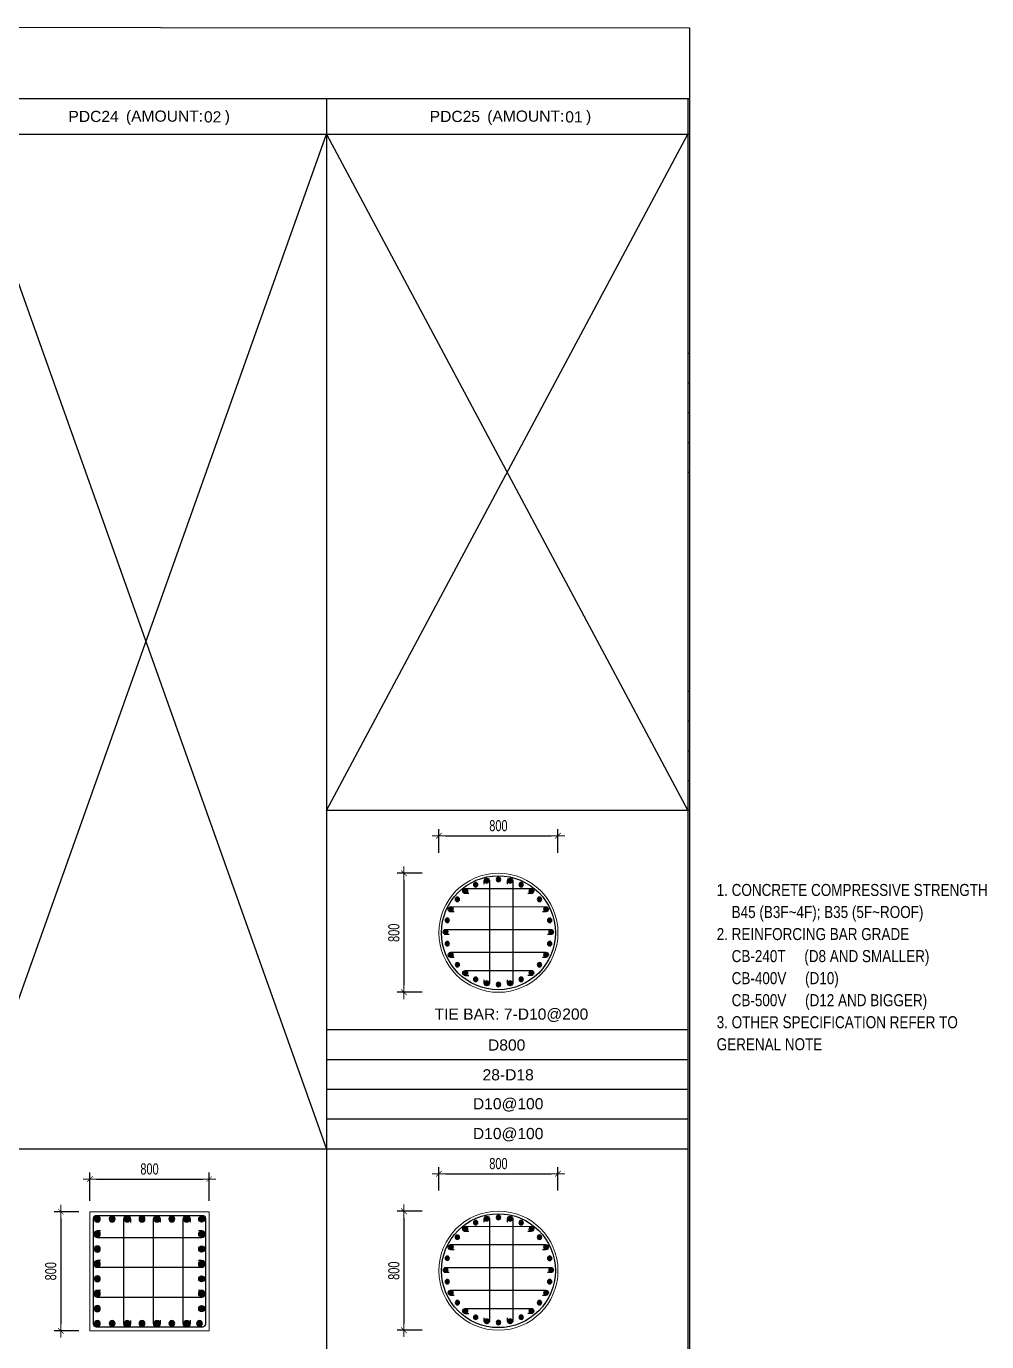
# Model space of a CAD drawing. Header units: millimetres. Extents: x 49323 to 538172, y -39336 to 181761.
# Drawn here: x 278927 to 285377, y 117973 to 126807 of the extents above; entities that cross this region are included whole.
import ezdxf
from ezdxf.enums import TextEntityAlignment as Align

# ---------------------------------------------------------------- set-up
doc = ezdxf.new("R2010")
doc.units = ezdxf.units.MM
doc.linetypes.add('CENTER2', pattern=[1.125, 0.75, -0.125, 0.125, -0.125])
doc.layers.get('Defpoints').update_dxf_attribs({"color": 151, "lineweight": 9})
for name, color, linetype in [('2', 2, 'Continuous'), ('A-ANNO-LEAD', 4, 'Continuous'), ('CEN', 1, 'CENTER2'), ('STL', 3, 'Continuous'), ('TIT1', 3, 'Continuous')]:
    doc.layers.add(name, color=color, linetype=linetype)
doc.layers.add('NDC_S_CONTINUOUS', color=3, linetype='Continuous', lineweight=20)
doc.layers.add('NDC_S_DIM', color=1, linetype='Continuous', lineweight=15)
doc.styles.add('ARIAL', font='arial.ttf', dxfattribs={"width": 0.8})
doc.styles.add('NDC_ARIAL', font='arial.ttf', dxfattribs={"width": 0.85})
doc.styles.add('NDC_DIM', font='', dxfattribs={"width": 0.75})
doc.styles.get('NDC_DIM').set_extended_font_data('Dotum')
doc.dimstyles.new('NDC_dim_30', dxfattribs={"dimscale": 30, "dimtxt": 2.5, "dimasz": 1.5, "dimexe": 1.5, "dimexo": 2.5, "dimgap": 1, "dimtad": 1, "dimdec": 0, "dimzin": 0, "dimdsep": 46, "dimtxsty": 'NDC_DIM', "dimblk": 'DIMMARK', "dimcen": 0.09, "dimdle": 1.2, "dimclrd": 1, "dimclre": 1, "dimclrt": 3, "dimadec": 0, "dimazin": 0, "dimtfac": 1, "dimtdec": 0, "dimtix": 1, "dimtofl": 0, "dimtmove": 0, "dimatfit": 3, "dimfxl": 8, "dimfxlon": 1, "dimtolj": 1, "dimtzin": 0, "dimarcsym": 0})

# ---------------------------------------------------------------- blocks, each defined once
blk = doc.blocks.new('GN')
at = {"layer": 'TIT1', "insert": (0, 0), "char_height": 81, "width": 1996.298, "attachment_point": 1, "line_spacing_factor": 1.096296, "style": 'ARIAL'}
blk.add_mtext('\\A1;1. CONCRETE COMPRESSIVE STRENGTH\\P    B45 (B3F~4F); B35 (5F~ROOF)\\P2. REINFORCING BAR GRADE\\P    CB-240T     (D8 AND SMALLER)\\P    CB-400V     (D10)\\P    CB-500V     (D12 AND BIGGER)\\P3. OTHER SPECIFICATION REFER TO GERENAL NOTE ', dxfattribs=at)
blk = doc.blocks.new('8')
at = {"layer": '2'}
blk.add_hatch(color=256, dxfattribs=at).paths.add_polyline_path([(20, 0, 0.386127), (1.9, 19.9), (-1.9, 19.9, 0.386127), (-20, 0, 1)])
blk.add_circle((0, 0), 20, dxfattribs=at)
blk = doc.blocks.new('5')
at = {"layer": 'CEN', "rotation": 180}
blk.add_blockref('8', (0, 0), dxfattribs=at)
blk = doc.blocks.new('DIMMARK')
at = {"layer": 'NDC_S_DIM', "color": 1}
blk.add_line((-1.5, 0), (1, 0), dxfattribs=at)
at = {"layer": 'NDC_S_DIM', "color": 2, "const_width": 0.1}
blk.add_lwpolyline([(-0.42, -0.42), (0.42, 0.42)], dxfattribs=at)
blk = doc.blocks.new('*D1492')
at = {"layer": 'Defpoints', "color": 0, "ltscale": 40, "transparency": 16777216}
for p in [(280154.5, 119065.4), (279354.5, 118844), (280154.5, 118844)]:
    blk.add_point(p, dxfattribs=at)
at = {"layer": 'NDC_S_DIM', "color": 1, "lineweight": -2, "ltscale": 40, "transparency": 16777216}
for p, q in [((279354.5, 118919), (279354.5, 119110.4)), ((280154.5, 118919), (280154.5, 119110.4)), ((279399.5, 119065.4), (280109.5, 119065.4))]:
    blk.add_line(p, q, dxfattribs=at)
at = {"layer": 'NDC_S_DIM', "color": 1, "lineweight": -2, "ltscale": 40, "transparency": 16777216, "xscale": 45, "yscale": 45, "zscale": 45, "rotation": 180}
blk.add_blockref('DIMMARK', (279354.5, 119065.4), dxfattribs=at)
at = {"layer": 'NDC_S_DIM', "color": 1, "lineweight": -2, "ltscale": 40, "transparency": 16777216, "xscale": 45, "yscale": 45, "zscale": 45}
blk.add_blockref('DIMMARK', (280154.5, 119065.4), dxfattribs=at)
at = {"layer": 'NDC_S_DIM', "color": 3, "ltscale": 40, "transparency": 16777216, "insert": (279754.5, 119132.9), "char_height": 75, "attachment_point": 5, "style": 'NDC_DIM'}
blk.add_mtext('\\A1;800', dxfattribs=at)
blk = doc.blocks.new('*D1493')
at = {"layer": 'Defpoints', "color": 0, "ltscale": 40, "transparency": 16777216}
for p in [(279354.5, 118846.6), (279159.1, 118046.6), (279354.5, 118046.6)]:
    blk.add_point(p, dxfattribs=at)
at = {"layer": 'NDC_S_DIM', "color": 1, "lineweight": -2, "ltscale": 40, "transparency": 16777216}
for p, q in [((279279.5, 118846.6), (279114.1, 118846.6)), ((279159.1, 118801.6), (279159.1, 118091.6)), ((279279.5, 118046.6), (279114.1, 118046.6))]:
    blk.add_line(p, q, dxfattribs=at)
at = {"layer": 'NDC_S_DIM', "color": 1, "lineweight": -2, "ltscale": 40, "transparency": 16777216, "xscale": 45, "yscale": 45, "zscale": 45}
for p, rotation in [((279159.1, 118846.6), 90), ((279159.1, 118046.6), 270)]:
    blk.add_blockref('DIMMARK', p, dxfattribs=dict(at, rotation=rotation))
at = {"layer": 'NDC_S_DIM', "color": 3, "ltscale": 40, "transparency": 16777216, "insert": (279091.6, 118446.6), "char_height": 75, "attachment_point": 5, "rotation": 90, "style": 'NDC_DIM'}
blk.add_mtext('\\A1;800', dxfattribs=at)
blk = doc.blocks.new('DÁDAS')
at = {"layer": 'TIT1', "color": 2, "style": 'NDC_ARIAL'}
blk.add_text('(AMOUNT:     )', height=75, dxfattribs=at).set_placement((-42061.2, 55767.2), align=Align.MIDDLE)
blk = doc.blocks.new('*D1586')
at = {"layer": 'Defpoints', "color": 0, "ltscale": 40, "transparency": 16777216}
for p in [(282497.7, 119101.3), (281697.7, 118913), (282497.7, 118913)]:
    blk.add_point(p, dxfattribs=at)
at = {"layer": 'NDC_S_DIM', "color": 1, "lineweight": -2, "ltscale": 40, "transparency": 16777216}
for p, q in [((281697.7, 118988), (281697.7, 119146.3)), ((281742.7, 119101.3), (282452.7, 119101.3)), ((282497.7, 118988), (282497.7, 119146.3))]:
    blk.add_line(p, q, dxfattribs=at)
at = {"layer": 'NDC_S_DIM', "color": 1, "lineweight": -2, "ltscale": 40, "transparency": 16777216, "xscale": 45, "yscale": 45, "zscale": 45, "rotation": 180}
blk.add_blockref('DIMMARK', (281697.7, 119101.3), dxfattribs=at)
at = {"layer": 'NDC_S_DIM', "color": 1, "lineweight": -2, "ltscale": 40, "transparency": 16777216, "xscale": 45, "yscale": 45, "zscale": 45}
blk.add_blockref('DIMMARK', (282497.7, 119101.3), dxfattribs=at)
at = {"layer": 'NDC_S_DIM', "color": 3, "ltscale": 40, "transparency": 16777216, "insert": (282097.7, 119168.8), "char_height": 75, "attachment_point": 5, "style": 'NDC_DIM'}
blk.add_mtext('\\A1;800', dxfattribs=at)
blk = doc.blocks.new('*D1587')
at = {"layer": 'Defpoints', "color": 0, "ltscale": 40, "transparency": 16777216}
for p in [(281660.5, 118850.2), (281463.2, 118050.2), (281660.5, 118050.2)]:
    blk.add_point(p, dxfattribs=at)
at = {"layer": 'NDC_S_DIM', "color": 1, "lineweight": -2, "ltscale": 40, "transparency": 16777216}
for p, q in [((281585.5, 118850.2), (281418.2, 118850.2)), ((281463.2, 118805.2), (281463.2, 118095.2)), ((281585.5, 118050.2), (281418.2, 118050.2))]:
    blk.add_line(p, q, dxfattribs=at)
at = {"layer": 'NDC_S_DIM', "color": 1, "lineweight": -2, "ltscale": 40, "transparency": 16777216, "xscale": 45, "yscale": 45, "zscale": 45}
for p, rotation in [((281463.2, 118850.2), 90), ((281463.2, 118050.2), 270)]:
    blk.add_blockref('DIMMARK', p, dxfattribs=dict(at, rotation=rotation))
at = {"layer": 'NDC_S_DIM', "color": 3, "ltscale": 40, "transparency": 16777216, "insert": (281395.7, 118450.2), "char_height": 75, "attachment_point": 5, "rotation": 90, "style": 'NDC_DIM'}
blk.add_mtext('\\A1;800', dxfattribs=at)
blk = doc.blocks.new('*U1131')
at = {"layer": 'STL', "xscale": -0.75, "yscale": 0.75, "zscale": 0.75, "rotation": 292.5000000000001}
blk.add_blockref('5', (0, 0), dxfattribs=at)
blk = doc.blocks.new('*U1138')
at = {"layer": 'NDC_S_DIM', "color": 0, "linetype": 'ByBlock', "lineweight": -2, "transparency": 16777216}
for p, rotation in [((-25527, 37966), 282.8571428571415), ((-25448.4, 37973.7), 269.9999999999987), ((-25370.1, 37963.8), 257.1428571428559), ((-25669.3, 37900), 308.571428571427), ((-25601.8, 37941), 295.7142857142843), ((-25296, 37936.7), 244.2857142857131), ((-25229.7, 37893.7), 231.4285714285703), ((-25725.9, 37844.9), 321.4285714285699), ((-25174.7, 37837.1), 218.5714285714274), ((-25796, 37704.6), 347.1428571428555), ((-25768.8, 37778.7), 334.2857142857127), ((-25133.6, 37769.7), 205.7142857142847), ((-25108.6, 37694.8), 192.8571428571419), ((-25100.9, 37616.2), 180), ((-25798.2, 37547.7), 12.8571428571428), ((-25110.9, 37537.9), 167.1428571428563), ((-25773.2, 37472.8), 25.71428571428561), ((-25138, 37463.8), 154.2857142857135), ((-25732.1, 37405.4), 38.57142857142841), ((-25677.1, 37348.8), 51.42857142857117), ((-25237.5, 37342.5), 128.5714285714279), ((-25180.9, 37397.6), 141.4285714285707), ((-25610.9, 37305.8), 64.28571428571395), ((-25536.7, 37278.7), 77.14285714285676), ((-25458.4, 37268.7), 89.99999999999955), ((-25379.8, 37276.5), 102.8571428571423), ((-25305, 37301.5), 115.7142857142852)]:
    blk.add_blockref('*U1131', p, dxfattribs=dict(at, rotation=rotation))
blk.add_blockref('*U1131', (-25805.9, 37626.2), dxfattribs=at)
blk = doc.blocks.new('*D1588')
at = {"layer": 'Defpoints', "color": 0, "ltscale": 40, "transparency": 16777216}
for p in [(282497.7, 121370.7), (281697.7, 121182.5), (282497.7, 121182.5)]:
    blk.add_point(p, dxfattribs=at)
at = {"layer": 'NDC_S_DIM', "color": 1, "lineweight": -2, "ltscale": 40, "transparency": 16777216}
for p, q in [((281697.7, 121257.5), (281697.7, 121415.7)), ((282497.7, 121257.5), (282497.7, 121415.7)), ((281742.7, 121370.7), (282452.7, 121370.7))]:
    blk.add_line(p, q, dxfattribs=at)
at = {"layer": 'NDC_S_DIM', "color": 1, "lineweight": -2, "ltscale": 40, "transparency": 16777216, "xscale": 45, "yscale": 45, "zscale": 45, "rotation": 180}
blk.add_blockref('DIMMARK', (281697.7, 121370.7), dxfattribs=at)
at = {"layer": 'NDC_S_DIM', "color": 1, "lineweight": -2, "ltscale": 40, "transparency": 16777216, "xscale": 45, "yscale": 45, "zscale": 45}
blk.add_blockref('DIMMARK', (282497.7, 121370.7), dxfattribs=at)
at = {"layer": 'NDC_S_DIM', "color": 3, "ltscale": 40, "transparency": 16777216, "insert": (282097.7, 121438.3), "char_height": 75, "attachment_point": 5, "style": 'NDC_DIM'}
blk.add_mtext('\\A1;800', dxfattribs=at)
blk = doc.blocks.new('*D1589')
at = {"layer": 'Defpoints', "color": 0, "ltscale": 40, "transparency": 16777216}
for p in [(281660.5, 121119.6), (281463.2, 120319.6), (281660.5, 120319.6)]:
    blk.add_point(p, dxfattribs=at)
at = {"layer": 'NDC_S_DIM', "color": 1, "lineweight": -2, "ltscale": 40, "transparency": 16777216}
for p, q in [((281585.5, 121119.6), (281418.2, 121119.6)), ((281463.2, 121074.6), (281463.2, 120364.6)), ((281585.5, 120319.6), (281418.2, 120319.6))]:
    blk.add_line(p, q, dxfattribs=at)
at = {"layer": 'NDC_S_DIM', "color": 1, "lineweight": -2, "ltscale": 40, "transparency": 16777216, "xscale": 45, "yscale": 45, "zscale": 45}
for p, rotation in [((281463.2, 121119.6), 90), ((281463.2, 120319.6), 270)]:
    blk.add_blockref('DIMMARK', p, dxfattribs=dict(at, rotation=rotation))
at = {"layer": 'NDC_S_DIM', "color": 3, "ltscale": 40, "transparency": 16777216, "insert": (281395.7, 120719.6), "char_height": 75, "attachment_point": 5, "rotation": 90, "style": 'NDC_DIM'}
blk.add_mtext('\\A1;800', dxfattribs=at)
blk = doc.blocks.new('*U1133')
at = {"layer": 'STL', "xscale": -0.75, "yscale": 0.75, "zscale": 0.75, "rotation": 292.5000000000001}
blk.add_blockref('5', (0, 0), dxfattribs=at)
blk = doc.blocks.new('*U1132')
at = {"layer": 'NDC_S_DIM', "color": 0, "linetype": 'ByBlock', "lineweight": -2, "transparency": 16777216}
for p, rotation in [((-25527, 37966), 282.8571428571415), ((-25448.4, 37973.7), 269.9999999999987), ((-25370.1, 37963.8), 257.1428571428559), ((-25669.3, 37900), 308.571428571427), ((-25601.8, 37941), 295.7142857142843), ((-25296, 37936.7), 244.2857142857131), ((-25229.7, 37893.7), 231.4285714285703), ((-25725.9, 37844.9), 321.4285714285699), ((-25174.7, 37837.1), 218.5714285714274), ((-25796, 37704.6), 347.1428571428555), ((-25768.8, 37778.7), 334.2857142857127), ((-25133.6, 37769.7), 205.7142857142847), ((-25108.6, 37694.8), 192.8571428571419), ((-25100.9, 37616.2), 180), ((-25798.2, 37547.7), 12.8571428571428), ((-25110.9, 37537.9), 167.1428571428563), ((-25773.2, 37472.8), 25.71428571428561), ((-25138, 37463.8), 154.2857142857135), ((-25732.1, 37405.4), 38.57142857142841), ((-25677.1, 37348.8), 51.42857142857117), ((-25237.5, 37342.5), 128.5714285714279), ((-25180.9, 37397.6), 141.4285714285707), ((-25610.9, 37305.8), 64.28571428571395), ((-25536.7, 37278.7), 77.14285714285676), ((-25458.4, 37268.7), 89.99999999999955), ((-25379.8, 37276.5), 102.8571428571423), ((-25305, 37301.5), 115.7142857142852)]:
    blk.add_blockref('*U1133', p, dxfattribs=dict(at, rotation=rotation))
blk.add_blockref('*U1133', (-25805.9, 37626.2), dxfattribs=at)

msp = doc.modelspace()

# ---------------------------------------------------------------- linework, layer by layer
at = {"layer": '2', "elevation": 0}
for points in [[(282001.8, 121046.2), (282001.8, 121068.3, -1), (282036.8, 121068.3), (282036.8, 120380.9, -1), (282001.8, 120380.9), (282001.8, 120403.1)], [(282158.7, 121046.2), (282158.7, 121068.3, -1), (282193.7, 121068.3), (282193.7, 120380.9, -1), (282158.7, 120380.9), (282158.7, 120403.1)], [(281897.9, 120982.3), (281875.8, 120982.3, -1), (281875.8, 121017.3), (282317.5, 121017.8, -1), (282317.5, 120982.7), (282295.4, 120982.7)], [(281800.1, 120859.6), (281777.9, 120859.6, -1), (281777.9, 120894.6), (282415.4, 120895.1, -1), (282415.4, 120860.1), (282393.2, 120860.1)], [(281767.3, 120707.1), (281745.2, 120707.1, -1), (281745.2, 120742.1), (282450.2, 120742.1, -1), (282450.2, 120707.1), (282428.1, 120707.1)], [(281800.1, 120553.7), (281777.9, 120553.7, -1), (281777.9, 120588.7), (282415.4, 120589.2, -1), (282415.4, 120554.2), (282393.2, 120554.2)], [(281897.9, 120431), (281875.8, 120431, -1), (281875.8, 120466), (282317.5, 120466.5, -1), (282317.5, 120431.5), (282295.4, 120431.5)], [(282001.8, 118776.7), (282001.8, 118798.9, -1), (282036.8, 118798.9), (282036.8, 118111.5, -1), (282001.8, 118111.5), (282001.8, 118133.6)], [(282158.7, 118776.7), (282158.7, 118798.9, -1), (282193.7, 118798.9), (282193.7, 118111.5, -1), (282158.7, 118111.5), (282158.7, 118133.6)], [(281897.9, 118712.8), (281875.8, 118712.8, -1), (281875.8, 118747.8), (282317.5, 118748.3, -1), (282317.5, 118713.3), (282295.4, 118713.3)], [(281800.1, 118590.2), (281777.9, 118590.2, -1), (281777.9, 118625.2), (282415.4, 118625.7, -1), (282415.4, 118590.6), (282393.2, 118590.6)], [(281767.3, 118437.7), (281745.2, 118437.7, -1), (281745.2, 118472.7), (282450.2, 118472.7, -1), (282450.2, 118437.7), (282428.1, 118437.7)], [(281800.1, 118284.2), (281777.9, 118284.2, -1), (281777.9, 118319.3), (282415.4, 118319.7, -1), (282415.4, 118284.7), (282393.2, 118284.7)], [(281897.9, 118161.6), (281875.8, 118161.6, -1), (281875.8, 118196.6), (282317.5, 118197.1, -1), (282317.5, 118162), (282295.4, 118162)]]:
    msp.add_lwpolyline(points, format="xyb", dxfattribs=at)
at = {"layer": '2', "lineweight": -2, "ltscale": 1000}
msp.add_lwpolyline([(280129.5, 118801.6), (280129.5, 118091.6, -0.414214), (280109.5, 118071.6), (279399.5, 118071.6, -0.414214), (279379.5, 118091.6), (279379.5, 118801.6, -0.414214), (279399.5, 118821.6), (280109.5, 118821.6, -0.414214)], format="xyb", close=True, dxfattribs=at)
at = {"layer": '2'}
for points in [[(279626.8, 118116.2), (279626.8, 118094, -1), (279581.7, 118094), (279581.7, 118796.1, -1), (279626.8, 118796.1), (279626.8, 118773.9)], [(279826.8, 118117.7), (279826.8, 118095.5, -1), (279781.7, 118095.5), (279781.7, 118797.5, -1), (279826.8, 118797.5), (279826.8, 118775.4)], [(280026.8, 118117.7), (280026.8, 118095.5, -1), (279981.7, 118095.5), (279981.7, 118797.5, -1), (280026.8, 118797.5), (280026.8, 118775.4)], [(279426.4, 118718.1), (279404.2, 118718.1, 1), (279404.2, 118673.1), (280106.3, 118673.1, 1), (280106.3, 118718.1), (280084.1, 118718.1)], [(279426.4, 118518.1), (279404.2, 118518.1, 1), (279404.2, 118473.1), (280106.3, 118473.1, 1), (280106.3, 118518.1), (280084.1, 118518.1)], [(279426.4, 118318.1), (279404.2, 118318.1, 1), (279404.2, 118273.1), (280106.3, 118273.1, 1), (280106.3, 118318.1), (280084.1, 118318.1)]]:
    msp.add_lwpolyline(points, format="xyb", dxfattribs=at)
at = {"layer": '2', "lineweight": -2, "ltscale": 1000}
for centre in [(282097.7, 120719.6), (282097.7, 118450.2)]:
    msp.add_circle(centre, 382.5, dxfattribs=at)
at = {"layer": 'A-ANNO-LEAD'}
msp.add_lwpolyline([(262048.7, 110187), (283383.7, 110173.8), (283383.7, 126793.8), (262048.7, 126807)], close=True, dxfattribs=at)
at = {"layer": 'NDC_S_CONTINUOUS', "ltscale": 70}
msp.add_lwpolyline([(280154.5, 118846.6), (280154.5, 118046.6), (279354.5, 118046.6), (279354.5, 118846.6), (280154.5, 118846.6)], dxfattribs=at)
for centre in [(282097.7, 120719.6), (282097.7, 118450.2)]:
    msp.add_circle(centre, 400, dxfattribs=at)
at = {"layer": 'TIT1', "color": 2}
msp.add_line((262048.8, 126321.7), (283383.8, 126321.7), dxfattribs=at)
at = {"layer": 'TIT1'}
for p, q in [((280943.2, 126321.7), (280943.2, 110187)), ((283369.3, 126321.7), (283369.3, 110187)), ((283369.3, 126321.7), (283369.3, 110187)), ((262048.8, 126081.7), (283383.8, 126081.7)), ((283384.3, 123810.6), (283369.3, 123810.6)), ((283369.3, 121539.6), (280943.2, 121539.6)), ((283382.9, 121539.6), (283369.3, 121539.6)), ((283369.3, 119267.2), (262046.6, 119267.2))]:
    msp.add_line(p, q, dxfattribs=at)
at = {"layer": 'TIT1', "color": 8}
for p, q in [((278517.1, 119267.2), (280943.2, 126081.7)), ((278517.1, 126081.7), (280943.2, 119267.2)), ((280943.2, 121539.6), (283369.3, 126081.7)), ((280943.2, 126081.7), (283369.3, 121539.6)), ((283384.3, 124610.6), (283369.3, 124610.6)), ((283384.3, 124410.6), (283369.3, 124410.6)), ((283384.3, 124210.6), (283369.3, 124210.6)), ((283384.3, 124010.6), (283369.3, 124010.6)), ((283382.9, 122339.6), (283369.3, 122339.6)), ((283382.9, 122139.6), (283369.3, 122139.6)), ((283382.9, 121939.6), (283369.3, 121939.6)), ((283382.9, 121739.6), (283369.3, 121739.6)), ((283369.3, 120067.2), (280943.2, 120067.2)), ((283369.3, 119867.2), (280943.2, 119867.2)), ((283369.3, 119667.2), (280943.2, 119667.2)), ((283369.3, 119467.2), (280943.2, 119467.2))]:
    msp.add_line(p, q, dxfattribs=at)

# ---------------------------------------------------------------- block references
at = {"layer": 'NDC_S_DIM'}
for name, p in [('DÁDAS', (322006.7, 70427.3)), ('DÁDAS', (324432.8, 70427.3)), ('GN', (283563.4, 121047.5))]:
    msp.add_blockref(name, p, dxfattribs=at)
at = {"layer": 'NDC_S_DIM', "rotation": 0.8126515942541631}
for name, p in [('*U1132', (308082.2, 83468.2)), ('*U1138', (308082.2, 81198.7))]:
    msp.add_blockref(name, p, dxfattribs=at)
at = {"layer": 'STL', "xscale": -1}
for p in [(279404.2, 118796.6), (279404.2, 118695.6), (279404.2, 118595.6), (279404.2, 118495.6), (279404.2, 118395.6), (279404.2, 118295.6), (279404.2, 118195.6), (279404.2, 118095.6)]:
    msp.add_blockref('5', p, dxfattribs=at)
at = {"layer": 'STL', "xscale": -1, "rotation": 270}
for p in [(279504.2, 118797.5), (279604.2, 118797.5), (279704.2, 118797.5), (279804.2, 118797.5), (279904.2, 118797.5), (280004.2, 118797.5), (279404.2, 118095.6), (279504.2, 118095.6), (279604.2, 118095.6), (279704.2, 118095.6), (279804.2, 118095.6), (279904.2, 118095.6), (280004.2, 118095.6), (280090.2, 118095.6)]:
    msp.add_blockref('5', p, dxfattribs=at)
at = {"layer": 'STL'}
for p in [(280104.7, 118796.6), (280104.7, 118695.6), (280104.7, 118595.6), (280104.7, 118495.6), (280104.7, 118395.6), (280104.7, 118295.6), (280104.7, 118195.6)]:
    msp.add_blockref('5', p, dxfattribs=at)

# ---------------------------------------------------------------- texts
at = {"layer": 'TIT1', "color": 2, "style": 'NDC_ARIAL'}
for s, p in [('PDC24', (279378.9, 126201.7)), ('02', (280178.7, 126199)), ('PDC25', (281805, 126201.7)), ('01', (282604.8, 126199))]:
    msp.add_text(s, height=75, dxfattribs=at).set_placement(p, align=Align.MIDDLE)
at = {"layer": 'TIT1', "style": 'NDC_ARIAL'}
for s, p in [('TIE BAR: 7-D10@200', (282184.9, 120167.8)), ('D800', (282153.1, 119965.8)), ('28-D18', (282163.1, 119765.8)), ('D10@100', (282163.1, 119565.8)), ('D10@100', (282163.1, 119365.8))]:
    msp.add_text(s, height=75, dxfattribs=at).set_placement(p, align=Align.MIDDLE)

# ---------------------------------------------------------------- dimensions: what is measured, and where the dimension line sits
at = {"layer": 'NDC_S_DIM', "ltscale": 40}
for base, p1, p2, picture, middle in [((282497.7, 121370.7), (281697.7, 121182.5), (282497.7, 121182.5), '*D1588', (282097.7, 121438.3)), ((280154.5, 119065.4), (279354.5, 118844), (280154.5, 118844), '*D1492', (279754.5, 119132.9)), ((282497.7, 119101.3), (281697.7, 118913), (282497.7, 118913), '*D1586', (282097.7, 119168.8))]:
    dim = msp.add_linear_dim(base=base, p1=p1, p2=p2, dimstyle='NDC_dim_30', dxfattribs=at)
    dim.commit()
    dim.dimension.update_dxf_attribs({"geometry": picture, "text_midpoint": middle})
for base, p1, p2, picture, middle in [((281463.2, 120319.6), (281660.5, 121119.6), (281660.5, 120319.6), '*D1589', (281395.7, 120719.6)), ((279159.1, 118046.6), (279354.5, 118846.6), (279354.5, 118046.6), '*D1493', (279091.6, 118446.6)), ((281463.2, 118050.2), (281660.5, 118850.2), (281660.5, 118050.2), '*D1587', (281395.7, 118450.2))]:
    dim = msp.add_linear_dim(base=base, p1=p1, p2=p2, angle=90, dimstyle='NDC_dim_30', dxfattribs=at)
    dim.commit()
    dim.dimension.update_dxf_attribs({"geometry": picture, "text_midpoint": middle})

doc.saveas('drawing.dxf')
